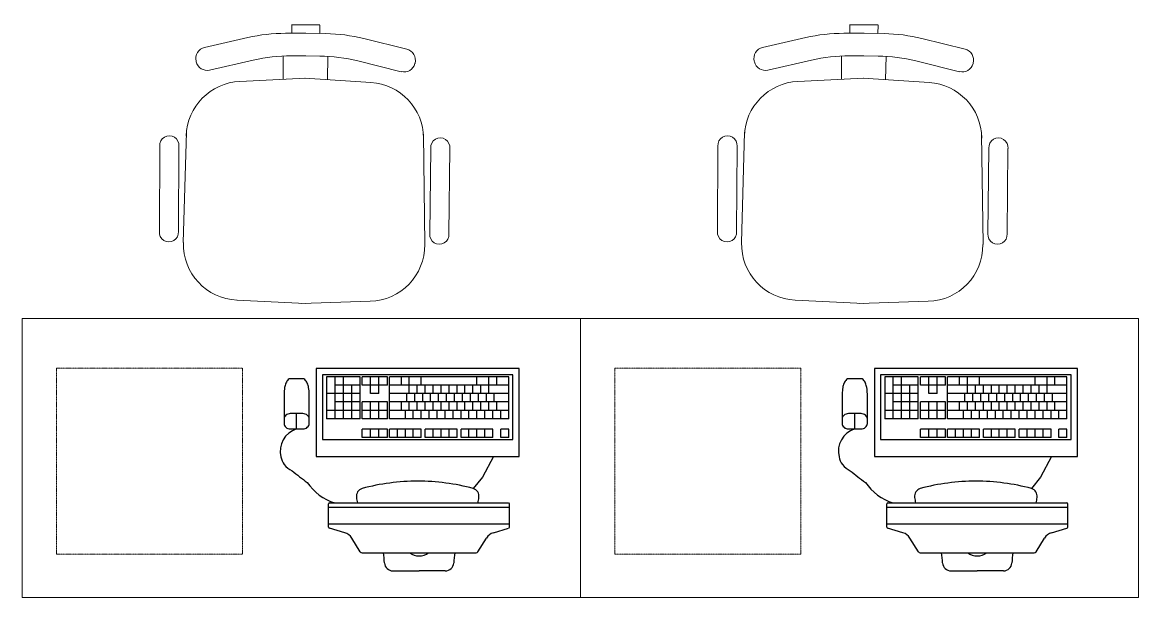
# Model space of a CAD drawing. Header units: millimetres. Extents: x -217756 to 263180, y 55413 to 130608.
# Drawn here: x -73896 to -71496, y 124851 to 126088 of the extents above; entities that cross this region are included whole.
import ezdxf

# ---------------------------------------------------------------- set-up
doc = ezdxf.new("R2010")
doc.units = ezdxf.units.MM
doc.linetypes.add('HIDDEN', pattern=[6, 4, -2])
doc.layers.add('ТХ_мебель передв', color=250, linetype='Continuous', lineweight=13)

# ---------------------------------------------------------------- blocks, each defined once
blk = doc.blocks.new('A$C34cbd993')
at = {"extrusion": (-0.000470829, -6.1078e-05, 1)}
for p, q in [((145064.4, -5275.3, -0.1), (144992.4, -5275.3, -0.1)), ((144992.4, -5275.3, -0.1), (144992.4, -5365.3, -0.1)), ((145122.9, -5275.3, 0), (145068.9, -5275.3, -0.1)), ((145383.9, -5275.3, 0.1), (145127.4, -5275.3, 0)), ((145383.9, -5365.3, 0.1), (145383.9, -5275.3, 0.1)), ((146264.4, -5275.3, -0.1), (146192.4, -5275.3, -0.1)), ((146192.4, -5275.3, -0.1), (146192.4, -5365.3, -0.1)), ((146322.9, -5275.3, 0), (146268.9, -5275.3, -0.1)), ((146583.9, -5275.3, 0.1), (146327.4, -5275.3, 0)), ((146583.9, -5365.3, 0.1), (146583.9, -5275.3, 0.1)), ((145064.4, -5293.3, -0.1), (145010.4, -5293.3, -0.1)), ((145122.9, -5293.3, 0), (145068.9, -5293.3, -0.1)), ((145383.9, -5293.3, 0.1), (145127.4, -5293.3, 0)), ((146264.4, -5293.3, -0.1), (146210.4, -5293.3, -0.1)), ((146322.9, -5293.3, 0), (146268.9, -5293.3, -0.1)), ((146583.9, -5293.3, 0.1), (146327.4, -5293.3, 0)), ((145064.4, -5311.3, -0.1), (144992.4, -5311.3, -0.1)), ((145104.9, -5311.3, 0), (145086.9, -5311.3, -0.1)), ((145383.9, -5311.3, 0.1), (145127.4, -5311.3, 0)), ((146264.4, -5311.3, -0.1), (146192.4, -5311.3, -0.1)), ((146304.9, -5311.3, 0), (146286.9, -5311.3, -0.1)), ((146583.9, -5311.3, 0.1), (146327.4, -5311.3, 0)), ((145064.4, -5347.3, -0.1), (144992.4, -5347.3, -0.1)), ((145064.4, -5329.3, -0.1), (145010.4, -5329.3, -0.1)), ((145122.9, -5329.3, 0), (145068.9, -5329.3, -0.1)), ((145122.9, -5347.3, 0), (145068.9, -5347.3, -0.1)), ((145383.9, -5329.3, 0.1), (145127.4, -5329.3, 0)), ((145383.9, -5347.3, 0.1), (145127.4, -5347.3, 0)), ((146264.4, -5347.3, -0.1), (146192.4, -5347.3, -0.1)), ((146264.4, -5329.3, -0.1), (146210.4, -5329.3, -0.1)), ((146322.9, -5329.3, 0), (146268.9, -5329.3, -0.1)), ((146322.9, -5347.3, 0), (146268.9, -5347.3, -0.1)), ((146583.9, -5329.3, 0.1), (146327.4, -5329.3, 0)), ((146583.9, -5347.3, 0.1), (146327.4, -5347.3, 0)), ((145064.4, -5365.3, -0.1), (144992.4, -5365.3, -0.1)), ((145122.9, -5365.3, 0), (145068.9, -5365.3, -0.1)), ((145383.9, -5365.3, 0.1), (145127.4, -5365.3, 0)), ((146264.4, -5365.3, -0.1), (146192.4, -5365.3, -0.1)), ((146322.9, -5365.3, 0), (146268.9, -5365.3, -0.1)), ((146583.9, -5365.3, 0.1), (146327.4, -5365.3, 0)), ((145383.9, -5405.8, 0.1), (145383.9, -5387.8, 0.1)), ((146583.9, -5405.8, 0.1), (146583.9, -5387.8, 0.1)), ((144996.7, -5598.5, -0.1), (144996.7, -5548.1, -0.1)), ((144996.7, -5555.3, -0.1), (145385.5, -5555.3, 0.1)), ((144998.5, -5546.3, -0.1), (145383.7, -5546.3, 0.1)), ((145385.5, -5598.5, 0.1), (145385.5, -5548.1, 0.1)), ((146196.7, -5598.5, -0.1), (146196.7, -5548.1, -0.1)), ((146196.7, -5555.3, -0.1), (146585.5, -5555.3, 0.1)), ((146198.5, -5546.3, -0.1), (146583.7, -5546.3, 0.1)), ((146585.5, -5598.5, 0.1), (146585.5, -5548.1, 0.1)), ((144996.7, -5591.3, -0.1), (145385.5, -5591.3, 0.1)), ((146196.7, -5591.3, -0.1), (146585.5, -5591.3, 0.1)), ((145031.3, -5610.3, -0.1), (144998.5, -5600.3, -0.1)), ((145350.9, -5610.3, 0.1), (145383.7, -5600.3, 0.1)), ((146231.3, -5610.3, -0.1), (146198.5, -5600.3, -0.1)), ((146550.9, -5610.3, 0.1), (146583.7, -5600.3, 0.1)), ((145064.6, -5651.2, -0.1), (145046.3, -5621.9, -0.1)), ((145317.6, -5651.2, 0), (145335.9, -5621.9, 0)), ((146264.6, -5651.2, -0.1), (146246.3, -5621.9, -0.1)), ((146517.6, -5651.2, 0), (146535.9, -5621.9, 0)), ((145068.5, -5653.4, -0.1), (145313.7, -5653.4, 0)), ((146268.5, -5653.4, -0.1), (146513.7, -5653.4, 0)), ((145134.7, -5692.4, -0.1), (145191.1, -5692.4, 0)), ((145247.5, -5692.4, 0), (145191.1, -5692.4, 0)), ((146334.7, -5692.4, -0.1), (146391.1, -5692.4, 0)), ((146447.5, -5692.4, 0), (146391.1, -5692.4, 0))]:
    blk.add_line(p, q, dxfattribs=at)
for points, elevation in [([(144941.3, -5279.2), (144914.3, -5279.2, 0.19919), (144909.9, -5281, 0.098412), (144904.7, -5288.8, 0.055653), (144901.9, -5298.5, 0.042416), (144900.8, -5311.8), (144900.8, -5375.8, 0.114539), (144901.7, -5380.1, 0.103755), (144904.7, -5383.8, 0.091433), (144909, -5386.3, 0.084292), (144914.3, -5387.2), (144941.3, -5387.2, 0.084292), (144946.5, -5386.3, 0.091433), (144950.8, -5383.8, 0.103755), (144953.8, -5380.1, 0.114539), (144954.8, -5375.8), (144954.8, -5311.8, 0.042416), (144953.6, -5298.5, 0.055653), (144950.8, -5288.8, 0.098412), (144945.6, -5281, 0.19919)], -68.1), ([(146141.3, -5279.2), (146114.3, -5279.2, 0.19919), (146109.9, -5281, 0.098412), (146104.7, -5288.8, 0.055653), (146101.9, -5298.5, 0.042416), (146100.8, -5311.8), (146100.8, -5375.8, 0.114539), (146101.7, -5380.1, 0.103755), (146104.7, -5383.8, 0.091433), (146109, -5386.3, 0.084292), (146114.3, -5387.2), (146141.3, -5387.2, 0.084292), (146146.5, -5386.3, 0.091433), (146150.8, -5383.8, 0.103755), (146153.8, -5380.1, 0.114539), (146154.8, -5375.8), (146154.8, -5311.8, 0.042416), (146153.6, -5298.5, 0.055653), (146150.8, -5288.8, 0.098412), (146145.6, -5281, 0.19919)], -68.6)]:
    blk.add_lwpolyline(points, format="xyb", close=True, dxfattribs=dict(at, elevation=elevation))
for points, elevation in [([(145406.4, -5257.3), (144969.9, -5257.3), (144969.9, -5446.3), (145406.4, -5446.3)], -68), ([(145392.9, -5270.8), (144983.4, -5270.8), (144983.4, -5410.3), (145392.9, -5410.3)], -68), ([(146606.4, -5257.3), (146169.9, -5257.3), (146169.9, -5446.3), (146606.4, -5446.3)], -68.6), ([(146592.9, -5270.8), (146183.4, -5270.8), (146183.4, -5410.3), (146592.9, -5410.3)], -68.6)]:
    blk.add_lwpolyline(points, close=True, dxfattribs=dict(at, elevation=elevation))
for points, elevation in [([(145010.4, -5365.3), (145010.4, -5275.3)], -68), ([(145028.4, -5365.3), (145028.4, -5275.3)], -68), ([(145064.4, -5365.3), (145064.4, -5275.3)], -68), ([(145068.9, -5293.3), (145068.9, -5275.3)], -68), ([(145086.9, -5311.3), (145086.9, -5275.3)], -68), ([(145104.9, -5311.3), (145104.9, -5275.3)], -68), ([(145122.9, -5293.3), (145122.9, -5275.3)], -68), ([(145127.4, -5365.3), (145127.4, -5275.3)], -68), ([(145153, -5293.3), (145153, -5275.3)], -68), ([(145170.1, -5293.3), (145170.1, -5275.3)], -68), ([(145195.8, -5293.3), (145195.8, -5275.3)], -68), ([(145315.5, -5293.3), (145315.5, -5275.3)], -68), ([(145341.1, -5293.3), (145341.1, -5275.3)], -68), ([(145358.2, -5293.3), (145358.2, -5275.3)], -68), ([(146210.4, -5365.3), (146210.4, -5275.3)], -68.6), ([(146228.4, -5365.3), (146228.4, -5275.3)], -68.6), ([(146264.4, -5365.3), (146264.4, -5275.3)], -68.6), ([(146268.9, -5293.3), (146268.9, -5275.3)], -68.6), ([(146286.9, -5311.3), (146286.9, -5275.3)], -68.6), ([(146304.9, -5311.3), (146304.9, -5275.3)], -68.6), ([(146322.9, -5293.3), (146322.9, -5275.3)], -68.6), ([(146327.4, -5365.3), (146327.4, -5275.3)], -68.6), ([(146353, -5293.3), (146353, -5275.3)], -68.6), ([(146370.1, -5293.3), (146370.1, -5275.3)], -68.6), ([(146395.8, -5293.3), (146395.8, -5275.3)], -68.6), ([(146515.5, -5293.3), (146515.5, -5275.3)], -68.6), ([(146541.1, -5293.3), (146541.1, -5275.3)], -68.6), ([(146558.2, -5293.3), (146558.2, -5275.3)], -68.6), ([(145046.4, -5365.3), (145046.4, -5293.3)], -68), ([(145170.1, -5311.3), (145170.1, -5293.3)], -68), ([(145187.2, -5311.3), (145187.2, -5293.3)], -68), ([(145204.3, -5311.3), (145204.3, -5293.3)], -68), ([(145221.4, -5311.3), (145221.4, -5293.3)], -68), ([(145238.5, -5311.3), (145238.5, -5293.3)], -68), ([(145255.6, -5311.3), (145255.6, -5293.3)], -68), ([(145272.7, -5311.3), (145272.7, -5293.3)], -68), ([(145289.8, -5311.3), (145289.8, -5293.3)], -68), ([(145306.9, -5311.3), (145306.9, -5293.3)], -68), ([(145324, -5311.3), (145324, -5293.3)], -68), ([(145341.1, -5311.3), (145341.1, -5293.3)], -68), ([(146246.4, -5365.3), (146246.4, -5293.3)], -68.6), ([(146370.1, -5311.3), (146370.1, -5293.3)], -68.6), ([(146387.2, -5311.3), (146387.2, -5293.3)], -68.6), ([(146404.3, -5311.3), (146404.3, -5293.3)], -68.6), ([(146421.4, -5311.3), (146421.4, -5293.3)], -68.6), ([(146438.5, -5311.3), (146438.5, -5293.3)], -68.6), ([(146455.6, -5311.3), (146455.6, -5293.3)], -68.6), ([(146472.7, -5311.3), (146472.7, -5293.3)], -68.6), ([(146489.8, -5311.3), (146489.8, -5293.3)], -68.6), ([(146506.9, -5311.3), (146506.9, -5293.3)], -68.6), ([(146524, -5311.3), (146524, -5293.3)], -68.6), ([(146541.1, -5311.3), (146541.1, -5293.3)], -68.6), ([(145164.7, -5329.3), (145164.7, -5311.3)], -68), ([(145181.8, -5329.3), (145181.8, -5311.3)], -68), ([(145198.9, -5329.3), (145198.9, -5311.3)], -68), ([(145216, -5329.3), (145216, -5311.3)], -68), ([(145233.1, -5329.3), (145233.1, -5311.3)], -68), ([(145250.2, -5329.3), (145250.2, -5311.3)], -68), ([(145267.3, -5329.3), (145267.3, -5311.3)], -68), ([(145284.4, -5329.3), (145284.4, -5311.3)], -68), ([(145301.5, -5329.3), (145301.5, -5311.3)], -68), ([(145318.6, -5329.3), (145318.6, -5311.3)], -68), ([(145335.7, -5329.3), (145335.7, -5311.3)], -68), ([(145352.8, -5329.3), (145352.8, -5311.3)], -68), ([(146364.7, -5329.3), (146364.7, -5311.3)], -68.6), ([(146381.8, -5329.3), (146381.8, -5311.3)], -68.6), ([(146398.9, -5329.3), (146398.9, -5311.3)], -68.6), ([(146416, -5329.3), (146416, -5311.3)], -68.6), ([(146433.1, -5329.3), (146433.1, -5311.3)], -68.6), ([(146450.2, -5329.3), (146450.2, -5311.3)], -68.6), ([(146467.3, -5329.3), (146467.3, -5311.3)], -68.6), ([(146484.4, -5329.3), (146484.4, -5311.3)], -68.6), ([(146501.5, -5329.3), (146501.5, -5311.3)], -68.6), ([(146518.6, -5329.3), (146518.6, -5311.3)], -68.6), ([(146535.7, -5329.3), (146535.7, -5311.3)], -68.6), ([(146552.8, -5329.3), (146552.8, -5311.3)], -68.6), ([(145068.9, -5365.3), (145068.9, -5329.3)], -68), ([(145086.9, -5365.3), (145086.9, -5329.3)], -68), ([(145104.9, -5365.3), (145104.9, -5329.3)], -68), ([(145122.9, -5365.3), (145122.9, -5329.3)], -68), ([(145153, -5347.3), (145153, -5329.3)], -68), ([(145161.6, -5365.3), (145161.6, -5347.3)], -68), ([(145170.1, -5347.3), (145170.1, -5329.3)], -68), ([(145178.7, -5365.3), (145178.7, -5347.3)], -68), ([(145187.2, -5347.3), (145187.2, -5329.3)], -68), ([(145195.8, -5365.3), (145195.8, -5347.3)], -68), ([(145204.3, -5347.3), (145204.3, -5329.3)], -68), ([(145212.9, -5365.3), (145212.9, -5347.3)], -68), ([(145221.4, -5347.3), (145221.4, -5329.3)], -68), ([(145230, -5365.3), (145230, -5347.3)], -68), ([(145238.5, -5347.3), (145238.5, -5329.3)], -68), ([(145247.1, -5365.3), (145247.1, -5347.3)], -68), ([(145255.6, -5347.3), (145255.6, -5329.3)], -68), ([(145264.2, -5365.3), (145264.2, -5347.3)], -68), ([(145272.7, -5347.3), (145272.7, -5329.3)], -68), ([(145281.3, -5365.3), (145281.3, -5347.3)], -68), ([(145289.8, -5347.3), (145289.8, -5329.3)], -68), ([(145298.4, -5365.3), (145298.4, -5347.3)], -68), ([(145306.9, -5347.3), (145306.9, -5329.3)], -68), ([(145315.5, -5365.3), (145315.5, -5347.3)], -68), ([(145324, -5347.3), (145324, -5329.3)], -68), ([(145332.6, -5365.3), (145332.6, -5347.3)], -68), ([(145341.1, -5347.3), (145341.1, -5329.3)], -68), ([(145349.7, -5365.3), (145349.7, -5347.3)], -68), ([(145358.2, -5347.3), (145358.2, -5329.3)], -68), ([(145366.8, -5365.3), (145366.8, -5347.3)], -68), ([(146268.9, -5365.3), (146268.9, -5329.3)], -68.6), ([(146286.9, -5365.3), (146286.9, -5329.3)], -68.6), ([(146304.9, -5365.3), (146304.9, -5329.3)], -68.6), ([(146322.9, -5365.3), (146322.9, -5329.3)], -68.6), ([(146353, -5347.3), (146353, -5329.3)], -68.6), ([(146361.6, -5365.3), (146361.6, -5347.3)], -68.6), ([(146370.1, -5347.3), (146370.1, -5329.3)], -68.6), ([(146378.7, -5365.3), (146378.7, -5347.3)], -68.6), ([(146387.2, -5347.3), (146387.2, -5329.3)], -68.6), ([(146395.8, -5365.3), (146395.8, -5347.3)], -68.6), ([(146404.3, -5347.3), (146404.3, -5329.3)], -68.6), ([(146412.9, -5365.3), (146412.9, -5347.3)], -68.6), ([(146421.4, -5347.3), (146421.4, -5329.3)], -68.6), ([(146430, -5365.3), (146430, -5347.3)], -68.6), ([(146438.5, -5347.3), (146438.5, -5329.3)], -68.6), ([(146447.1, -5365.3), (146447.1, -5347.3)], -68.6), ([(146455.6, -5347.3), (146455.6, -5329.3)], -68.6), ([(146464.2, -5365.3), (146464.2, -5347.3)], -68.6), ([(146472.7, -5347.3), (146472.7, -5329.3)], -68.6), ([(146481.3, -5365.3), (146481.3, -5347.3)], -68.6), ([(146489.8, -5347.3), (146489.8, -5329.3)], -68.6), ([(146498.4, -5365.3), (146498.4, -5347.3)], -68.6), ([(146506.9, -5347.3), (146506.9, -5329.3)], -68.6), ([(146515.5, -5365.3), (146515.5, -5347.3)], -68.6), ([(146524, -5347.3), (146524, -5329.3)], -68.6), ([(146532.6, -5365.3), (146532.6, -5347.3)], -68.6), ([(146541.1, -5347.3), (146541.1, -5329.3)], -68.6), ([(146549.7, -5365.3), (146549.7, -5347.3)], -68.6), ([(146558.2, -5347.3), (146558.2, -5329.3)], -68.6), ([(146566.8, -5365.3), (146566.8, -5347.3)], -68.6), ([(144927.8, -5387.2), (144927.8, -5354.4)], -68.1), ([(146127.8, -5387.2), (146127.8, -5354.4)], -68.6), ([(145122.9, -5387.8), (145068.9, -5387.8)], -68), ([(145068.9, -5405.8), (145068.9, -5387.8)], -68), ([(145068.9, -5405.8), (145068.9, -5387.8)], -68), ([(145086.9, -5405.8), (145086.9, -5387.8)], -68), ([(145104.9, -5405.8), (145104.9, -5387.8)], -68), ([(145122.9, -5405.8), (145122.9, -5387.8)], -68), ([(145195.8, -5387.8), (145127.4, -5387.8)], -68), ([(145127.4, -5405.8), (145127.4, -5387.8)], -68), ([(145144.5, -5405.8), (145144.5, -5387.8)], -68), ([(145161.6, -5405.8), (145161.6, -5387.8)], -68), ([(145178.7, -5405.8), (145178.7, -5387.8)], -68), ([(145195.8, -5405.8), (145195.8, -5387.8)], -68), ([(145272.7, -5387.8), (145204.3, -5387.8)], -68), ([(145204.3, -5405.8), (145204.3, -5387.8)], -68), ([(145221.4, -5405.8), (145221.4, -5387.8)], -68), ([(145238.5, -5405.8), (145238.5, -5387.8)], -68), ([(145255.6, -5405.8), (145255.6, -5387.8)], -68), ([(145272.7, -5405.8), (145272.7, -5387.8)], -68), ([(145349.7, -5387.8), (145281.3, -5387.8)], -68), ([(145281.3, -5405.8), (145281.3, -5387.8)], -68), ([(145298.4, -5405.8), (145298.4, -5387.8)], -68), ([(145315.5, -5405.8), (145315.5, -5387.8)], -68), ([(145332.6, -5405.8), (145332.6, -5387.8)], -68), ([(145349.7, -5405.8), (145349.7, -5387.8)], -68), ([(145383.9, -5387.8), (145366.8, -5387.8)], -68), ([(145366.8, -5405.8), (145366.8, -5387.8)], -68), ([(146322.9, -5387.8), (146268.9, -5387.8)], -68.6), ([(146268.9, -5405.8), (146268.9, -5387.8)], -68.6), ([(146268.9, -5405.8), (146268.9, -5387.8)], -68.6), ([(146286.9, -5405.8), (146286.9, -5387.8)], -68.6), ([(146304.9, -5405.8), (146304.9, -5387.8)], -68.6), ([(146322.9, -5405.8), (146322.9, -5387.8)], -68.6), ([(146395.8, -5387.8), (146327.4, -5387.8)], -68.6), ([(146327.4, -5405.8), (146327.4, -5387.8)], -68.6), ([(146344.5, -5405.8), (146344.5, -5387.8)], -68.6), ([(146361.6, -5405.8), (146361.6, -5387.8)], -68.6), ([(146378.7, -5405.8), (146378.7, -5387.8)], -68.6), ([(146395.8, -5405.8), (146395.8, -5387.8)], -68.6), ([(146472.7, -5387.8), (146404.3, -5387.8)], -68.6), ([(146404.3, -5405.8), (146404.3, -5387.8)], -68.6), ([(146421.4, -5405.8), (146421.4, -5387.8)], -68.6), ([(146438.5, -5405.8), (146438.5, -5387.8)], -68.6), ([(146455.6, -5405.8), (146455.6, -5387.8)], -68.6), ([(146472.7, -5405.8), (146472.7, -5387.8)], -68.6), ([(146549.7, -5387.8), (146481.3, -5387.8)], -68.6), ([(146481.3, -5405.8), (146481.3, -5387.8)], -68.6), ([(146498.4, -5405.8), (146498.4, -5387.8)], -68.6), ([(146515.5, -5405.8), (146515.5, -5387.8)], -68.6), ([(146532.6, -5405.8), (146532.6, -5387.8)], -68.6), ([(146549.7, -5405.8), (146549.7, -5387.8)], -68.6), ([(146583.9, -5387.8), (146566.8, -5387.8)], -68.6), ([(146566.8, -5405.8), (146566.8, -5387.8)], -68.6), ([(145122.9, -5405.8), (145068.9, -5405.8)], -68), ([(145195.8, -5405.8), (145127.4, -5405.8)], -68), ([(145272.7, -5405.8), (145204.3, -5405.8)], -68), ([(145349.7, -5405.8), (145281.3, -5405.8)], -68), ([(145383.9, -5405.8), (145366.8, -5405.8)], -68), ([(146322.9, -5405.8), (146268.9, -5405.8)], -68.6), ([(146395.8, -5405.8), (146327.4, -5405.8)], -68.6), ([(146472.7, -5405.8), (146404.3, -5405.8)], -68.6), ([(146549.7, -5405.8), (146481.3, -5405.8)], -68.6), ([(146583.9, -5405.8), (146566.8, -5405.8)], -68.6), ([(145350.9, -5446.3), (145327.4, -5490.8), (145307.7, -5515.2)], -68), ([(146550.9, -5446.3), (146527.4, -5490.8), (146507.7, -5515.2)], -68.6)]:
    blk.add_lwpolyline(points, dxfattribs=dict(at, elevation=elevation))
for points, elevation in [([(144954.8, -5365.8, 0.114539), (144953.8, -5361.5, 0.103755), (144950.8, -5357.7, 0.091433), (144946.5, -5355.3, 0.084292), (144941.3, -5354.4), (144914.3, -5354.4, 0.084292), (144909, -5355.3, 0.091433), (144904.7, -5357.7, 0.103755), (144901.7, -5361.5, 0.114539), (144900.8, -5365.8, 0.114539)], -68.1), ([(146154.8, -5365.8, 0.114539), (146153.8, -5361.5, 0.103755), (146150.8, -5357.7, 0.091433), (146146.5, -5355.3, 0.084292), (146141.3, -5354.4), (146114.3, -5354.4, 0.084292), (146109, -5355.3, 0.091433), (146104.7, -5357.7, 0.103755), (146101.7, -5361.5, 0.114539), (146100.8, -5365.8, 0.114539)], -68.6), ([(144927.8, -5387.2, 0.397637), (144893.9, -5447.3, 0.110351), (144901.1, -5463.8, 0.08312), (144918.2, -5477.3, 0.014729), (144950.6, -5502.3, 0.170175), (145009.8, -5546.3, -0.037673)], -68), ([(146127.8, -5387.2, 0.397637), (146093.9, -5447.3, 0.110351), (146101.1, -5463.8, 0.08312), (146118.2, -5477.3, 0.014729), (146150.6, -5502.3, 0.170175), (146209.8, -5546.3, -0.037673)], -68.6)]:
    blk.add_lwpolyline(points, format="xyb", dxfattribs=dict(at, elevation=elevation))
for centre, radius, start, end in [((145074.3, -5532.3, -68), 18, 108.8033, 187.176), ((145190.1, -5976.9, -68), 477.4, 90.23, 104.7443), ((145186.2, -5976.9, -68), 477.4, 75.2557, 89.77), ((145301.9, -5532.3, -68), 18, 352.824, 71.1967), ((146274.3, -5532.3, -68.6), 18, 108.8033, 187.176), ((146390.1, -5976.9, -68.6), 477.4, 90.23, 104.7443), ((146386.2, -5976.9, -68.6), 477.4, 75.2557, 89.77), ((146501.9, -5532.3, -68.6), 18, 352.824, 71.1967), ((145219.5, -5514, -68), 164.3, 187.176, 191.3437), ((145156.8, -5514, -68), 164.3, 348.6563, 352.824), ((146419.5, -5514, -68.6), 164.3, 187.176, 191.3437), ((146356.8, -5514, -68.6), 164.3, 348.6563, 352.824), ((144998.5, -5548.1, -68), 1.8, 90, 180), ((145383.7, -5548.1, -68), 1.8, 0, 90), ((146198.5, -5548.1, -68.6), 1.8, 90, 180), ((146583.7, -5548.1, -68.6), 1.8, 0, 90), ((144998.5, -5598.5, -68), 1.8, 180, 270), ((145023.4, -5636.2, -68), 27, 31.9676, 72.9946), ((145358.8, -5636.2, -68), 27, 107.0054, 148.0324), ((145383.7, -5598.5, -68), 1.8, 270, 0), ((146198.5, -5598.5, -68.6), 1.8, 180, 270), ((146223.4, -5636.2, -68.6), 27, 31.9676, 72.9946), ((146558.8, -5636.2, -68.6), 27, 107.0054, 148.0324), ((146583.7, -5598.5, -68.6), 1.8, 270, 0), ((145068.5, -5648.9, -68), 4.5, 210.479, 270), ((144860.9, -5691.7, -68), 256.3, 3.6304, 8.5995), ((145191.1, -5626.6, -68), 33.8, 232.618, 307.382), ((145521.3, -5691.7, -68), 256.3, 171.4005, 176.3696), ((145313.7, -5648.9, -68), 4.5, 270, 329.521), ((146268.5, -5648.9, -68.6), 4.5, 210.479, 270), ((146060.9, -5691.7, -68.6), 256.3, 3.6304, 8.5995), ((146391.1, -5626.6, -68.6), 33.8, 232.618, 307.382), ((146721.3, -5691.7, -68.6), 256.3, 171.4005, 176.3696), ((146513.7, -5648.9, -68.6), 4.5, 270, 329.521), ((145134.7, -5674.4, -68), 18, 183.6304, 270), ((145247.5, -5674.4, -68), 18, 270, 356.3696), ((146334.7, -5674.4, -68.6), 18, 183.6304, 270), ((146447.5, -5674.4, -68.6), 18, 270, 356.3696)]:
    blk.add_arc(centre, radius, start, end, dxfattribs=at)
blk = doc.blocks.new('стол с тумбой 1200х600')
blk.add_lwpolyline([(-19012.2, 19801.1), (-19012.2, 21001.1), (-19612.2, 21001.1), (-19612.2, 19801.1)], close=True)
at = {"linetype": 'HIDDEN', "ltscale": 0.1}
blk.add_lwpolyline([(-19505.4, 19874.7), (-19105.4, 19874.7), (-19105.4, 20274.7), (-19505.4, 20274.7)], close=True, dxfattribs=at)
blk = doc.blocks.new('М-60')
at = {"extrusion": (-6.19742e-05, 0.000470712, 1)}
for p, q in [((7035415.4, 1186627.5, -0.2), (7035231.8, 1186626.6, -0.2)), ((7035232, 1186585.7, -0.1), (7035415.6, 1186586.5, -0.1)), ((7035202.1, 1186569.5, -0.1), (7035439, 1186576.2, -0.1)), ((7035049.2, 1186548.9, -0.1), (7035050.6, 1186548.5, -0.1)), ((7034998.3, 1186437.9, -0.1), (7035019.7, 1186530.9, -0.1)), ((7035068.3, 1186519.6, -0.1), (7035046.7, 1186425.8, -0.1)), ((7035085.8, 1186312.9, 0), (7035092.5, 1186454.7, -0.1)), ((7035563.1, 1186460.5, -0.1), (7035569.8, 1186312.9, 0)), ((7034989, 1186312.9, 0), (7034989, 1186356.2, -0.1)), ((7035037.4, 1186344.1, 0), (7035037.4, 1186312.9, 0)), ((7035037.8, 1186361.3, -0.1), (7035088.1, 1186361.3, -0.1)), ((7034971.3, 1186282.6, 0), (7034970.4, 1186343.1, -0.1)), ((7034989, 1186343.1, -0.1), (7034970.8, 1186343.1, -0.1)), ((7034970.8, 1186343.1, -0.1), (7034970.8, 1186282.6, 0)), ((7034989, 1186312.9, 0), (7034989, 1186343.1, -0.1)), ((7035565.2, 1186174.3, 0.1), (7035569.7, 1186322, 0)), ((7034989, 1186313.2, 0), (7034989.4, 1186282.9, 0)), ((7034989, 1186313.2, 0), (7034989.6, 1186269.8, 0)), ((7035037.8, 1186282.6, 0), (7035037.4, 1186313.9, 0)), ((7035085.7, 1186314.6, 0), (7035094.7, 1186172.9, 0)), ((7034989.4, 1186282.9, 0), (7034971.3, 1186282.6, 0)), ((7035038.5, 1186265.5, 0), (7035088.8, 1186266.3, 0)), ((7035071.5, 1186107.6, 0.1), (7035048.4, 1186201.2, 0)), ((7035000.2, 1186188.3, 0), (7035023, 1186095.7, 0.1)), ((7035052.8, 1186078.1, 0.1), (7035054.2, 1186078.5, 0.1)), ((7035206, 1186059.9, 0.1), (7035442.9, 1186056.7, 0.1)), ((7035236.1, 1186044.1, 0.1), (7035419.7, 1186046, 0.1)), ((7035420.2, 1186005.1, 0.1), (7035236.6, 1186003.1, 0.1))]:
    blk.add_line(p, q, dxfattribs=at)
for centre, start, end in [((7035230, 1186606.2, 122.4), 84.9987, 275.5247), ((7035417.4, 1186607.1, 122.4), 264.9987, 95.5247), ((7035234.4, 1186023.7, 122.4), 85.3479, 275.874), ((7035421.8, 1186025.7, 122.4), 265.3479, 95.874)]:
    blk.add_arc(centre, 20.6, start, end, dxfattribs=at)
at = {"extrusion": (6.19742e-05, -0.000470712, -1)}
for centre, major_axis, start_param, end_param in [((7035213.4, 1186449, -0.1), (77.8, 92.6, 0), 4.061153, 5.558057), ((7035442.2, 1186455, -0.1), (77.8, 92.6, 0), -0.725128, 0.826554), ((7035043.3, 1186525.4, -0.1), (15.6, 18.5, 0), 4.240369, 5.829345), ((7035044.7, 1186525.1, -0.1), (15.6, 18.5, 0), -0.45384, 1.098777), ((7035352, 1186356.2, 0), (-277.9, 233.5, -0.1), 5.584367, 5.811166), ((7035400.4, 1186344.1, 0), (233.5, 277.9, -0.1), 4.01357, 4.240369)]:
    blk.add_ellipse(centre, major_axis=major_axis, ratio=1, start_param=start_param, end_param=end_param, dxfattribs=at)
at = {"extrusion": (-6.19742e-05, 0.000470712, 1)}
for centre, major_axis, start_param, end_param in [((7035400.8, 1186288.2, 0), (237.7, -274.3, 0.1), 4.01357, 4.240369), ((7035352.6, 1186275.3, 0), (-274.3, -237.7, 0.1), 5.584367, 5.811166), ((7035215.4, 1186180.5, 0), (79.2, -91.4, 0), 4.061153, 5.558057), ((7035444.3, 1186178, 0.1), (79.2, -91.4, 0), -0.725128, 0.826554), ((7035048, 1186101.8, 0.1), (15.8, -18.3, 0), -0.45384, 1.098777), ((7035046.5, 1186101.5, 0.1), (15.8, -18.3, 0), 4.240369, 5.829345)]:
    blk.add_ellipse(centre, major_axis=major_axis, ratio=1, start_param=start_param, end_param=end_param, dxfattribs=at)

msp = doc.modelspace()

# ---------------------------------------------------------------- block references
msp.add_blockref('A$C34cbd993', (-218233.9, 130600.7))
at = {"layer": 'ТХ_мебель передв'}
for name, p, rotation in [('М-60', (-1147565.3, 7179030.5, 0), 269.0887326624886), ('М-60', (-1146365.3, 7179030.5, 0), 269.0887326624886), ('стол с тумбой 1200х600', (-93696.9, 105838.5), 270), ('стол с тумбой 1200х600', (-93696.9, 105838.5), 270), ('стол с тумбой 1200х600', (-92496.9, 105838.5), 270), ('стол с тумбой 1200х600', (-92496.9, 105838.5), 270)]:
    msp.add_blockref(name, p, dxfattribs=dict(at, rotation=rotation))

doc.saveas('drawing.dxf')
